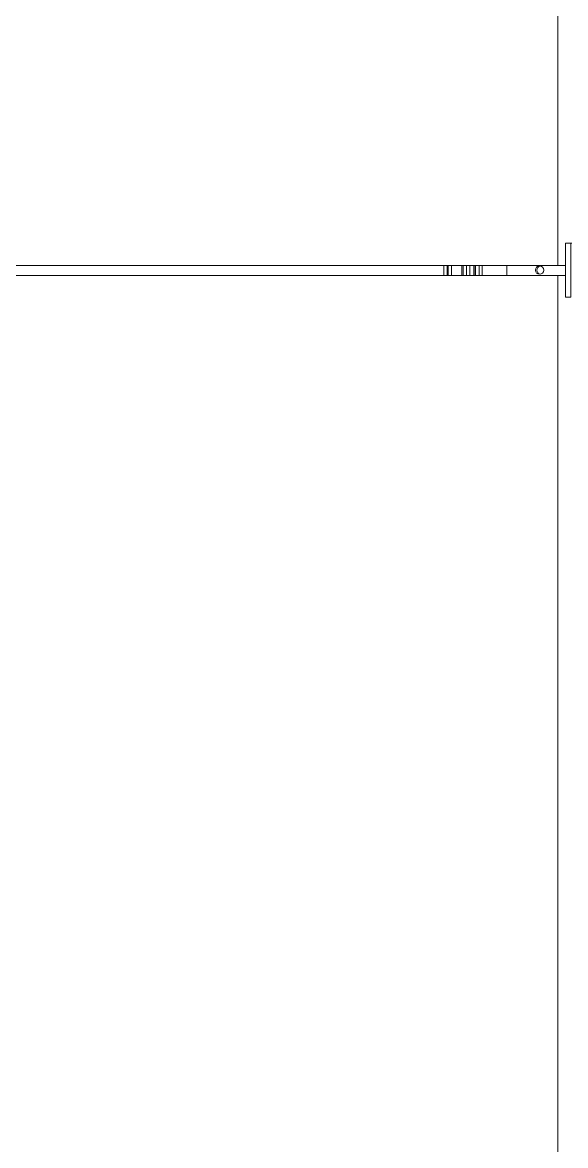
# Model space of a CAD drawing. Header units: inches. Extents: x 1518 to 2565, y 62 to 679.
# Drawn here: x 2166.02 to 2186.42, y 571.12 to 613.26 of the extents above; entities that cross this region are included whole.
import ezdxf

# ---------------------------------------------------------------- set-up
doc = ezdxf.new("R2010")
doc.units = ezdxf.units.IN
doc.header["$LTSCALE"] = 50
doc.header["$MEASUREMENT"] = 0
for name, color, linetype, lineweight in [('E2-ECOFEET', 254, 'Continuous', 5), ('ECOFEET', 254, 'Continuous', 5), ('TEXT', 1, 'Continuous', 20)]:
    doc.layers.add(name, color=color, linetype=linetype, lineweight=lineweight)

# ---------------------------------------------------------------- blocks, each defined once
blk = doc.blocks.new('Z1')
at = {"layer": 'ECOFEET', "color": 1, "linetype": 'Continuous'}
for p, q in [((52.365, 137.185), (52.365, 137.56)), ((52.367, 137.56), (52.367, 137.185)), ((52.493, 137.56), (52.493, 137.185)), ((52.527, 137.185), (52.527, 137.56)), ((52.655, 137.56), (52.655, 137.185)), ((53.038, 137.185), (53.038, 137.56)), ((53.087, 137.56), (53.087, 137.185)), ((53.212, 137.185), (53.212, 137.56)), ((53.34, 137.56), (53.34, 137.185)), ((53.489, 137.185), (53.489, 137.56)), ((53.538, 137.56), (53.538, 137.185)), ((53.558, 137.56), (53.558, 137.185)), ((53.685, 137.185), (53.685, 137.56)), ((53.804, 137.185), (53.804, 137.56)), ((54.724, 137.56), (54.724, 137.185)), ((56.64, 137.56), (56.931, 137.56))]:
    blk.add_line(p, q, dxfattribs=at)
for points in [[(56.931, 203.06), (56.64, 203.06), (18.191, 203.06), (18.191, 137.56), (56.64, 137.56), (56.64, 203.06)], [(57.137, 138.393), (57.137, 136.373), (56.931, 136.373), (56.931, 138.393), (57.137, 138.393), (57.18, 138.393)], [(56.931, 137.185), (56.64, 137.185), (18.191, 137.185), (18.191, 71.685), (56.64, 71.685), (56.64, 137.185)]]:
    blk.add_lwpolyline(points, dxfattribs=at)
blk.add_circle((55.958, 137.383), 0.156, dxfattribs=at)
blk.add_arc((56.017, 137.383), 0.157, 101.556, 258.444, dxfattribs=at)
blk = doc.blocks.new('*U215')
at = {"layer": 'E2-ECOFEET'}
blk.add_blockref('Z1', (60.859, 10.38), dxfattribs=at)

msp = doc.modelspace()

# ---------------------------------------------------------------- block references
at = {"layer": 'TEXT'}
msp.add_blockref('*U215', (2068.627, 456.206), dxfattribs=at)

doc.saveas('drawing.dxf')
